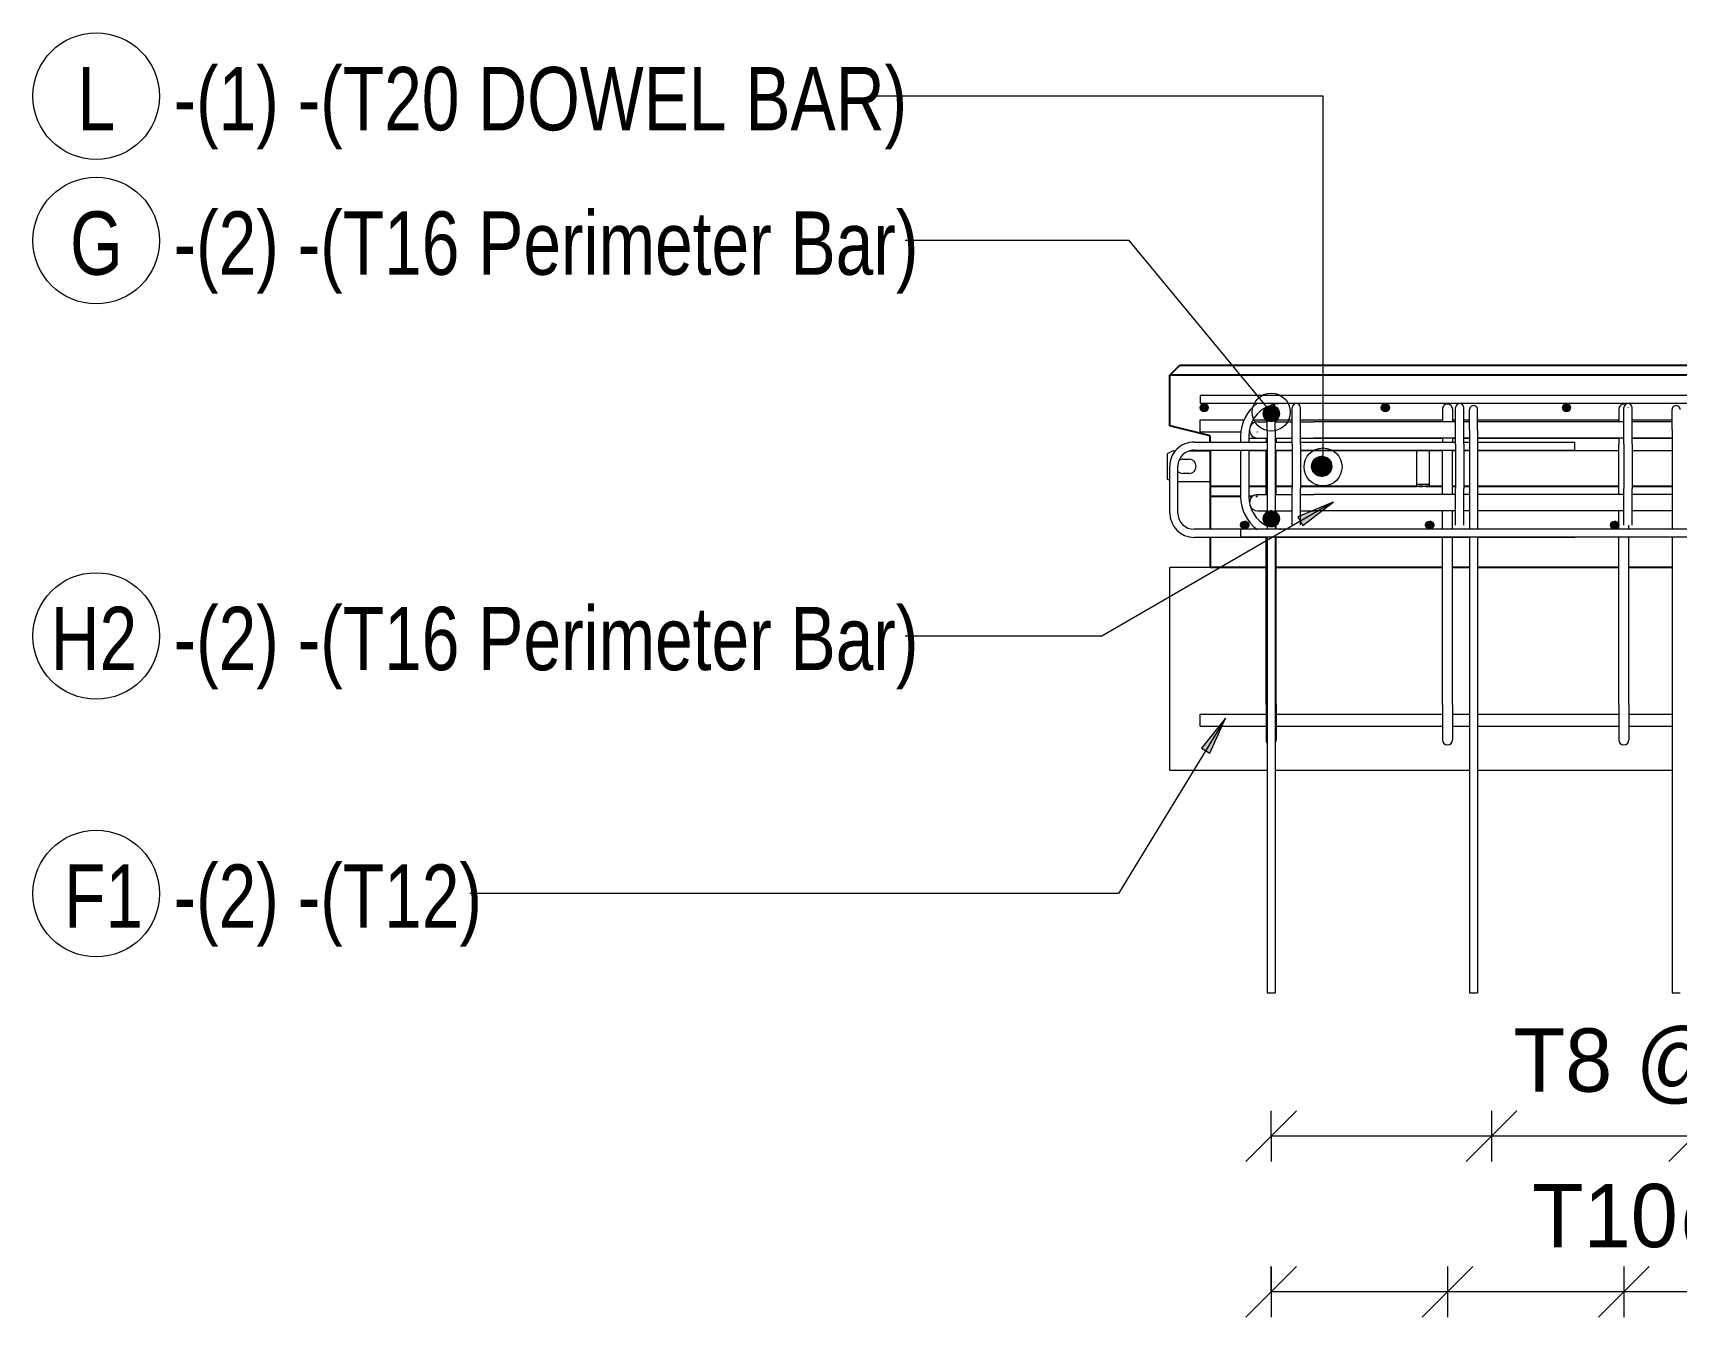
# Model space of a CAD drawing. Header units: millimetres. Extents: x -12508 to 11584, y -2169 to 13538.
# Drawn here: x 1310 to 2932, y 12174 to 13442 of the extents above; entities that cross this region are included whole.
import ezdxf

# ---------------------------------------------------------------- set-up
doc = ezdxf.new("R2010")
doc.units = ezdxf.units.MM
doc.linetypes.add('Dash', pattern=[6.36, 3.18, -3.18])
for name, color, linetype, lineweight in [('A-ANNO-DIMS', 211, 'Continuous', 9), ('A-ANNO-DIMS-25', 211, 'Continuous', 9), ('A-DETL-MBND', 5, 'Continuous', 18), ('A-GENM', 13, 'Continuous', 18), ('A-WALL', 113, 'Continuous', 25), ('A-WALL-HDLN', 110, 'Dash', 25), ('S-BEAM', 12, 'Continuous', 18), ('S-RBAR', 171, 'Continuous', 18), ('S-RBAR-IDEN', 171, 'Continuous', 9)]:
    doc.layers.add(name, color=color, linetype=linetype, lineweight=lineweight)
doc.styles.add('Nirmala UI Semilight_2', font='NirmalaS.ttf', dxfattribs={"width": 0.8, "height": 62.5})
doc.styles.add('Nirmala UI Semilight_3', font='NirmalaS.ttf', dxfattribs={"height": 62.5})
doc.dimstyles.new('Arrow_Filled_-_2_5_NI_UI_3', dxfattribs={"dimscale": 304.8, "dimtxt": 65.460247, "dimasz": 0.164042, "dimexe": 0.082021, "dimexo": 0.0625, "dimgap": 0.082021, "dimtad": 1, "dimdec": 4, "dimzin": 0, "dimdsep": 46, "dimtxsty": 'Nirmala UI Semilight_3', "dimblk1": 'OBLIQUE', "dimblk2": 'OBLIQUE', "dimsah": 1, "dimcen": 0.09, "dimazin": 0, "dimtfac": 1, "dimtdec": 4, "dimtix": 1, "dimtmove": 0, "dimatfit": 3, "dimfxl": 0.082021, "dimfxlon": 1, "dimtvp": 1, "dimtolj": 1, "dimtzin": 0, "dimarcsym": 2})

# ---------------------------------------------------------------- blocks, each defined once
blk = doc.blocks.new('RR spread anchor face based - RR-SA-4_0-180-1726831-Elevation Top 1')
at = {"layer": 'A-GENM'}
for p, q in [((-9641.6, 12996.2), (-9641.6, 13029.4)), ((-9629.6, 13029.4), (-9629.6, 12996.2)), ((-9641.6, 12993.7), (-9641.6, 12996.2)), ((-9641.6, 12996.2), (-9629.6, 12996.2)), ((-9629.6, 12993.7), (-9641.6, 12993.7)), ((-9629.6, 12996.2), (-9629.6, 12993.7))]:
    blk.add_line(p, q, dxfattribs=at)
blk = doc.blocks.new('RR spread anchor face based - RR-SA-2_5-250-2997505-Elevation Top 1')
at = {"layer": 'A-GENM'}
for p, q in [((-9883.1, 13028.7), (-9888.1, 13026.2)), ((-9888.1, 13026.2), (-9888.1, 13001.2)), ((-9880.1, 13028.7), (-9883.1, 13028.7)), ((-9872.6, 13020.7), (-9866.6, 13020.7)), ((-9845.6, 13028.7), (-9866.9, 13028.7)), ((-9888.1, 13001.2), (-9885.6, 12999.9)), ((-9877.6, 12998.7), (-9845.6, 12998.7)), ((-9866.6, 13006.7), (-9872.6, 13006.7))]:
    blk.add_line(p, q, dxfattribs=at)
for centre, start, end in [((-9872.6, 13013.7), 90.0013, 120.0013), ((-9866.6, 13013.7), 270.0013, 90.0013), ((-9872.6, 13013.7), 225.0013, 270.0013)]:
    blk.add_arc(centre, 7, start, end, dxfattribs=at)
blk = doc.blocks.new('M_Rebar Tag_rfa MARK - DOT 1_5-794230-Elevation Top 1')
at = {"layer": 'S-RBAR-IDEN'}
blk.add_circle((-10945.7, 13236.6), 62.5, dxfattribs=at)
blk = doc.blocks.new('M_Rebar Tag_rfa MARK - ARROW-794226-Elevation Top 1')
at = {"layer": 'S-RBAR-IDEN'}
blk.add_circle((-10945.7, 12846.2), 62.5, dxfattribs=at)
blk = doc.blocks.new('DIMBLOCK45-Elevation Top 1')
at = {"layer": 'A-ANNO-DIMS-25'}
for p, q in [((2532.2, 12352.2), (2557.2, 12377.2)), ((2532.2, 12352.2), (2532.2, 12377.2)), ((3532.1, 12352.2), (3557.1, 12377.2)), ((3532.1, 12352.2), (3532.1, 12377.2)), ((2532.2, 12352.2), (2507.2, 12327.2)), ((3532.1, 12352.2), (2532.2, 12352.2)), ((2532.2, 12352.2), (2532.2, 12327.2)), ((3532.1, 12352.2), (3507.1, 12327.2)), ((3532.1, 12352.2), (3532.1, 12327.2))]:
    blk.add_line(p, q, dxfattribs=at)
at = {"layer": 'A-ANNO-DIMS-25', "color": 0, "insert": (2771.5, 12458.7), "char_height": 62.5, "width": 625.562, "attachment_point": 1, "rotation": 0.0007, "line_spacing_factor": 1.142579, "style": 'Nirmala UI Semilight_3'}
blk.add_mtext('T8 @200 mm', dxfattribs=at)
blk = doc.blocks.new('_Oblique')
at = {"color": 0, "linetype": 'ByBlock', "lineweight": -2}
blk.add_line((-0.5, -0.5), (0.5, 0.5), dxfattribs=at)
blk = doc.blocks.new('DIMBLOCK46-Elevation Top 1')
at = {"layer": 'A-ANNO-DIMS-25'}
for p, q in [((2532.2, 12198.6), (2557.2, 12223.6)), ((2532.2, 12198.6), (2532.2, 12223.6)), ((3577.2, 12198.7), (3602.2, 12223.7)), ((3577.2, 12198.7), (3577.2, 12223.7)), ((2532.2, 12198.6), (2507.2, 12173.6)), ((3577.2, 12198.7), (2532.2, 12198.6)), ((2532.2, 12198.6), (2532.2, 12173.6)), ((3577.2, 12198.7), (3552.2, 12173.7)), ((3577.2, 12198.7), (3577.2, 12173.7))]:
    blk.add_line(p, q, dxfattribs=at)
at = {"layer": 'A-ANNO-DIMS-25', "color": 0, "insert": (2789.8, 12305.2), "char_height": 62.5, "width": 635.559, "attachment_point": 1, "rotation": 0.0007, "line_spacing_factor": 1.142579, "style": 'Nirmala UI Semilight_3'}
blk.add_mtext('T10@200 mm', dxfattribs=at)

msp = doc.modelspace()

# ---------------------------------------------------------------- hatches: boundary and pattern name
at = {"layer": 'S-RBAR'}
h = msp.add_hatch(color=256, dxfattribs=at)
edge = h.paths.add_edge_path()
edge.add_arc((2466.13029, 13071.68983), 4, 0, 360)
for points in [[(2464.89426, 13067.88559), (2469.36638, 13069.33873), (2469.36633, 13074.04101), (2464.89418, 13075.49404), (2462.13029, 13071.68979)], [(2528.91356, 13058.48281), (2535.8557, 13058.48289), (2540.18399, 13063.91052), (2538.63914, 13070.67859), (2532.38445, 13073.6906), (2526.12983, 13070.67844), (2524.58514, 13063.91034), (2525.27229, 13063.0487)], [(2643.76454, 13067.88766), (2648.23666, 13069.3408), (2648.23661, 13074.04308), (2643.76446, 13075.49611), (2641.00057, 13071.69186), (2642.91533, 13069.05648)], [(2822.63482, 13067.88973), (2827.10694, 13069.34287), (2827.10689, 13074.04515), (2822.63474, 13075.49818), (2819.87085, 13071.69393)], [(2582.14709, 13003.69117), (2589.21812, 13006.62019), (2592.14697, 13013.69129), (2589.21796, 13020.76232), (2582.14686, 13023.69117), (2575.07582, 13020.76216), (2572.14697, 13013.69106), (2575.07599, 13006.62002)], [(2528.91476, 12954.73268), (2535.8569, 12954.73277), (2540.18519, 12960.1604), (2538.64034, 12966.92847), (2532.38565, 12969.94048), (2526.13104, 12966.92832), (2524.58634, 12960.16022), (2526.84335, 12957.33008)], [(2507.36774, 12951.88608), (2510.13163, 12955.69034), (2507.36765, 12959.49453), (2502.89553, 12958.0414), (2502.89559, 12953.33912), (2505.66554, 12952.43914)], [(2690.03441, 12951.8882), (2692.7983, 12955.69245), (2690.03432, 12959.49665), (2685.5622, 12958.04351), (2685.56226, 12953.34123)], [(2872.70107, 12951.89031), (2875.46496, 12955.69457), (2872.70099, 12959.49876), (2868.22887, 12958.04563), (2868.22892, 12953.34334)]]:
    msp.add_hatch(color=256, dxfattribs=at).paths.add_polyline_path(points)
h = msp.add_hatch(color=256, dxfattribs=at)
edge = h.paths.add_edge_path()
edge.add_arc((2532.38454, 13065.6906), 8, 0, 360)
h = msp.add_hatch(color=256, dxfattribs=at)
edge = h.paths.add_edge_path()
edge.add_arc((2645.00057, 13071.6919), 4, 0, 360)
h = msp.add_hatch(color=256, dxfattribs=at)
edge = h.paths.add_edge_path()
edge.add_arc((2823.87085, 13071.69397), 4, 0, 360)
h = msp.add_hatch(color=256, dxfattribs=at)
edge = h.paths.add_edge_path()
edge.add_arc((2582.14697, 13013.69117), 10, 0, 360)
h = msp.add_hatch(color=256, dxfattribs=at)
edge = h.paths.add_edge_path()
edge.add_arc((2532.38575, 12961.94048), 8, 0, 360)
h = msp.add_hatch(color=256, dxfattribs=at)
edge = h.paths.add_edge_path()
edge.add_arc((2506.13163, 12955.69029), 4, 0, 360)
h = msp.add_hatch(color=256, dxfattribs=at)
edge = h.paths.add_edge_path()
edge.add_arc((2688.7983, 12955.69241), 4, 0, 360)
h = msp.add_hatch(color=256, dxfattribs=at)
edge = h.paths.add_edge_path()
edge.add_arc((2871.46496, 12955.69452), 4, 0, 360)
at = {"layer": 'S-RBAR-IDEN'}
for points in [[(2593.45943, 12978.31612), (2558.52517, 12963.81711), (2563.46815, 12955.2695)], [(2487.09277, 12764.99582), (2463.35782, 12735.54628), (2471.78867, 12730.40669)]]:
    msp.add_hatch(color=256, dxfattribs=at).paths.add_polyline_path(points)

# ---------------------------------------------------------------- linework, layer by layer
at = {"layer": 'A-DETL-MBND'}
for p, q in [((2724.87813, 12327.20009), (2774.87813, 12377.20009)), ((2749.87813, 12377.20009), (2749.87813, 12327.20009)), ((2924.86986, 12327.20472), (2974.86986, 12377.20472)), ((2507.16687, 12173.64997), (2557.16687, 12223.64997)), ((2532.16687, 12223.64997), (2532.16687, 12173.64997)), ((2681.33258, 12173.65198), (2731.33258, 12223.65198)), ((2706.33258, 12223.65198), (2706.33258, 12173.65198)), ((2855.49828, 12173.654), (2905.49828, 12223.654)), ((2880.49828, 12223.654), (2880.49828, 12173.654))]:
    msp.add_line(p, q, dxfattribs=at)
at = {"layer": 'A-WALL'}
for p, q in [((2432.14051, 13103.68143), (2442.1484, 13113.68955)), ((2442.1484, 13113.68955), (3922.14323, 13113.70668)), ((3932.14593, 13103.68794), (2432.14593, 13103.67059)), ((2432.14651, 13053.68944), (2432.14593, 13103.68686)), ((2472.14663, 13043.6899), (2432.14651, 13053.68944)), ((2472.1467, 13037.68958), (2472.14663, 13043.6899)), ((2472.14679, 13029.6865), (2472.14769, 12951.56084)), ((2502.13193, 12993.80992), (2472.1472, 12993.80957)), ((2502.13246, 12983.92711), (2472.14732, 12983.92676)), ((2527.15695, 12993.81021), (2510.13728, 12993.81001)), ((2513.83062, 12983.92724), (2510.13781, 12983.9272)), ((2518.88655, 12983.9273), (2517.02789, 12983.92728)), ((2553.14756, 12993.81051), (2537.15893, 12993.81033)), ((2676.14666, 12993.81193), (2561.14756, 12993.8106)), ((2701.32265, 12993.81222), (2688.14666, 12993.81207)), ((2714.39068, 12993.81238), (2711.32464, 12993.81234)), ((2728.1393, 12993.81254), (2722.39068, 12993.81247)), ((2875.48836, 12993.81424), (2736.1393, 12993.81263)), ((2928.13103, 12993.81485), (2888.63379, 12993.81439)), ((2472.14779, 12943.55775), (2472.14813, 12913.6899)), ((2527.15829, 12913.69054), (2472.14813, 12913.6899)), ((2701.32399, 12913.69255), (2537.16027, 12913.69065)), ((2728.14064, 12913.69286), (2711.32598, 12913.69267)), ((2875.4897, 12913.69457), (2736.14064, 12913.69296)), ((2928.13237, 12913.69518), (2885.49168, 12913.69468))]:
    msp.add_line(p, q, dxfattribs=at)
at = {"layer": 'A-WALL-HDLN'}
msp.add_line((2688.09705, 12993.81207), (2676.19627, 12993.81193), dxfattribs=at)
at = {"layer": 'S-BEAM'}
for p, q in [((2472.14406, 12913.6899), (2432.14813, 12913.68944)), ((2432.15045, 12713.68944), (2432.14813, 12913.68944)), ((2432.15045, 12713.68944), (2528.14714, 12713.69055)), ((2536.14714, 12713.69064), (2728.13888, 12713.69286)), ((2736.13888, 12713.69296), (2928.13061, 12713.69518))]:
    msp.add_line(p, q, dxfattribs=at)
at = {"layer": 'S-RBAR'}
for p, q in [((3902.13015, 13083.70645), (2462.13015, 13083.68979)), ((2462.13015, 13083.68979), (2462.13024, 13075.68979)), ((3902.13024, 13075.70645), (2462.13024, 13075.68979)), ((2464.89418, 13075.49404), (2462.13029, 13071.68979)), ((2462.13029, 13071.68979), (2464.89426, 13067.88559)), ((2469.36633, 13074.04101), (2464.89418, 13075.49404)), ((2464.89426, 13067.88559), (2469.36638, 13069.33873)), ((2469.36638, 13069.33873), (2469.36633, 13074.04101)), ((2526.12983, 13070.67844), (2524.58514, 13063.91034)), ((2524.58514, 13063.91034), (2525.27229, 13063.0487)), ((2525.27229, 13063.0487), (2528.91356, 13058.48281)), ((2532.38445, 13073.6906), (2526.12983, 13070.67844)), ((2527.15209, 13070.10037), (2527.15223, 13057.79982)), ((2528.14656, 13049.69076), (2528.14633, 13069.69055)), ((2538.63914, 13070.67859), (2532.38445, 13073.6906)), ((2535.8557, 13058.48289), (2540.18399, 13063.91052)), ((2536.14656, 13049.69075), (2536.14633, 13069.69064)), ((2537.15209, 13070.10049), (2537.15223, 13057.8)), ((2540.18399, 13063.91052), (2538.63914, 13070.67859)), ((2553.14672, 13035.69122), (2553.1463, 13071.69084)), ((2561.14672, 13035.69112), (2561.1463, 13071.69093)), ((2643.76446, 13075.49611), (2641.00057, 13071.69186)), ((2641.00057, 13071.69186), (2642.91533, 13069.05648)), ((2642.91533, 13069.05648), (2643.76454, 13067.88766)), ((2648.23661, 13074.04308), (2643.76446, 13075.49611)), ((2643.76454, 13067.88766), (2648.23666, 13069.3408)), ((2648.23666, 13069.3408), (2648.23661, 13074.04308)), ((2701.3178, 13070.10239), (2701.31794, 13057.80197)), ((2711.3178, 13070.10251), (2711.31794, 13057.80209)), ((2714.38983, 13035.69308), (2714.38942, 13071.6927)), ((2722.38983, 13035.69299), (2722.38942, 13071.6928)), ((2728.13829, 13049.69307), (2728.13806, 13069.69286)), ((2736.13829, 13049.69306), (2736.13806, 13069.69296)), ((2822.63474, 13075.49818), (2819.87085, 13071.69393)), ((2819.87085, 13071.69393), (2822.63482, 13067.88973)), ((2827.10689, 13074.04515), (2822.63474, 13075.49818)), ((2822.63482, 13067.88973), (2827.10694, 13069.34287)), ((2827.10694, 13069.34287), (2827.10689, 13074.04515)), ((2875.4835, 13070.10441), (2875.48364, 13057.80398)), ((2880.63294, 13035.69501), (2880.63253, 13071.69463)), ((2888.63294, 13035.69491), (2888.63253, 13071.69472)), ((2928.13003, 13049.69539), (2928.1298, 13069.69518)), ((2462.14644, 13059.68979), (2505.6613, 13059.69029)), ((2462.14658, 13047.68979), (2462.14644, 13059.68979)), ((2462.14658, 13047.68979), (2502.65354, 13047.69025)), ((2510.65545, 13047.69035), (2511.13814, 13047.69035)), ((2514.41599, 13059.69039), (2527.15215, 13059.69054)), ((2518.08492, 13047.69043), (2518.88126, 13047.69044)), ((2518.88417, 13057.64013), (2528.12951, 13057.64024)), ((2528.14656, 13049.69055), (2528.14769, 12951.6907)), ((2528.91356, 13058.48281), (2535.8557, 13058.48289)), ((2536.07214, 13057.64033), (2553.14431, 13057.64053)), ((2536.14656, 13049.69064), (2536.14769, 12951.69079)), ((2537.15215, 13059.69065), (2553.14276, 13059.69084)), ((2561.0938, 13057.64062), (2574.38301, 13057.64077)), ((2561.14275, 13059.69093), (2701.31785, 13059.69255)), ((2714.38949, 13057.64239), (2574.38417, 13057.64077)), ((2711.31785, 13059.69267), (2714.38587, 13059.6927)), ((2722.38587, 13059.6928), (2728.13442, 13059.69286)), ((2728.13805, 13057.64255), (2722.38949, 13057.64249)), ((2728.13829, 13049.69286), (2728.13943, 12951.69301)), ((2736.13442, 13059.69296), (2875.48356, 13059.69457)), ((2880.6326, 13057.64432), (2736.13805, 13057.64265)), ((2736.13829, 13049.69296), (2736.13943, 12951.6931)), ((2888.62898, 13059.69472), (2928.12616, 13059.69518)), ((2928.12978, 13057.64487), (2888.6326, 13057.64441)), ((2928.13003, 13049.69518), (2928.13116, 12951.69533)), ((2456.1467, 13037.68972), (2528.14643, 13037.69055)), ((2456.14679, 13029.68972), (2528.14652, 13029.69055)), ((2502.13071, 13043.6902), (2502.13078, 13037.69026)), ((2502.13087, 13029.69026), (2502.1314, 12983.6902)), ((2510.13055, 13041.40613), (2527.15023, 13041.40633)), ((2510.13071, 13043.69029), (2510.13078, 13037.69035)), ((2510.13087, 13029.69035), (2510.1314, 12983.69029)), ((2518.88436, 13041.64013), (2528.12962, 13041.64024)), ((2527.15242, 13041.67799), (2527.15247, 13037.7198)), ((2527.15307, 12985.8118), (2527.15256, 13029.69119)), ((2536.07234, 13041.64033), (2553.14503, 13041.64053)), ((2536.14643, 13037.69064), (2553.14643, 13037.69084)), ((2536.14652, 13029.69064), (2553.14652, 13029.69084)), ((2537.15232, 13041.40645), (2553.14084, 13041.40663)), ((2537.15242, 13041.67817), (2537.15247, 13037.71991)), ((2537.15307, 12985.81198), (2537.15256, 13029.69131)), ((2553.14672, 13035.69084), (2553.14723, 12991.69084)), ((2561.09391, 13041.64062), (2574.38378, 13041.64077)), ((2561.14084, 13041.40672), (2701.31593, 13041.40835)), ((2561.14643, 13037.69093), (2714.38954, 13037.6927)), ((2561.14652, 13029.69093), (2714.38963, 13029.6927)), ((2561.14672, 13035.69093), (2561.14723, 12991.69093)), ((2714.3896, 13041.64239), (2574.38436, 13041.64077)), ((2701.31813, 13041.68014), (2701.31817, 13037.72181)), ((2701.31877, 12985.81396), (2701.31826, 13029.69321)), ((2711.31802, 13041.40846), (2714.38395, 13041.4085)), ((2711.31813, 13041.68026), (2711.31817, 13037.72193)), ((2711.31877, 12985.81407), (2711.31826, 13029.69332)), ((2714.38983, 13035.6927), (2714.39034, 12991.6927)), ((2722.38395, 13041.40859), (2728.13257, 13041.40866)), ((2722.38954, 13037.6928), (2728.13816, 13037.69286)), ((2728.13821, 13041.64255), (2722.3896, 13041.64249)), ((2722.38963, 13029.6928), (2728.13825, 13029.69286)), ((2722.38983, 13035.6928), (2722.39034, 12991.6928)), ((2736.13257, 13041.40875), (2875.48164, 13041.41036)), ((2736.13816, 13037.69296), (2832.1467, 13037.69407)), ((2880.63271, 13041.64432), (2736.13821, 13041.64265)), ((2736.13825, 13029.69296), (2832.14679, 13029.69407)), ((2832.14679, 13029.69407), (2832.1467, 13037.69407)), ((2875.48383, 13041.68216), (2875.48391, 13035.10459)), ((2875.48448, 12985.81597), (2875.48391, 13035.10441)), ((2880.63294, 13035.69463), (2880.63345, 12991.69463)), ((2888.62706, 13041.41051), (2928.1243, 13041.41097)), ((2928.12995, 13041.64487), (2888.63271, 13041.64441)), ((2888.63294, 13035.69472), (2888.63345, 12991.69472)), ((2432.14751, 12967.5609), (2432.14697, 13013.68944)), ((2440.14751, 12967.56099), (2440.14697, 13013.68953)), ((2510.13069, 13029.40613), (2527.15036, 13029.40633)), ((2537.15237, 13029.40645), (2553.14097, 13029.40663)), ((2561.14097, 13029.40672), (2701.31606, 13029.40835)), ((2575.07582, 13020.76216), (2572.14697, 13013.69106)), ((2572.14697, 13013.69106), (2575.07599, 13006.62002)), ((2582.14686, 13023.69117), (2575.07582, 13020.76216)), ((2589.21796, 13020.76232), (2582.14686, 13023.69117)), ((2592.14697, 13013.69129), (2589.21796, 13020.76232)), ((2589.21812, 13006.62019), (2592.14697, 13013.69129)), ((2711.31808, 13029.40846), (2714.38408, 13029.4085)), ((2722.38408, 13029.40859), (2728.13271, 13029.40866)), ((2736.13271, 13029.40875), (2875.48177, 13029.41036)), ((2888.6272, 13029.41051), (2928.12444, 13029.41097)), ((2575.07599, 13006.62002), (2582.14709, 13003.69117)), ((2582.14709, 13003.69117), (2589.21812, 13006.62019)), ((2518.88501, 12985.81011), (2528.13032, 12985.81022)), ((2536.07296, 12985.81031), (2553.14514, 12985.81051)), ((2553.14765, 12955.69084), (2553.14723, 12991.69103)), ((2561.09456, 12985.8106), (2574.38385, 12985.81076)), ((2561.14765, 12955.69093), (2561.14723, 12991.69112)), ((2714.39025, 12985.81238), (2574.38501, 12985.81076)), ((2714.39076, 12955.6927), (2714.39034, 12991.69289)), ((2728.13886, 12985.81254), (2722.39025, 12985.81247)), ((2722.39076, 12955.6928), (2722.39034, 12991.69299)), ((2880.63336, 12985.8143), (2736.13886, 12985.81263)), ((2880.63387, 12955.69463), (2880.63345, 12991.69482)), ((2928.13059, 12985.81485), (2888.63336, 12985.81439)), ((2888.63387, 12955.69472), (2888.63345, 12991.69491)), ((2518.88519, 12969.81011), (2528.13045, 12969.81022)), ((2526.13104, 12966.92832), (2524.58634, 12960.16022)), ((2532.38565, 12969.94048), (2526.13104, 12966.92832)), ((2527.15342, 12955.55477), (2527.15325, 12969.8118)), ((2538.64034, 12966.92847), (2532.38565, 12969.94048)), ((2536.07317, 12969.81031), (2553.14586, 12969.81051)), ((2537.15345, 12952.34725), (2537.15325, 12969.81198)), ((2540.18519, 12960.1604), (2538.64034, 12966.92847)), ((2561.09481, 12969.8106), (2574.38461, 12969.81076)), ((2714.3905, 12969.81238), (2574.38519, 12969.81076)), ((2701.31917, 12951.69452), (2701.31896, 12969.81396)), ((2711.31917, 12951.69464), (2711.31896, 12969.81407)), ((2728.13904, 12969.81254), (2722.3905, 12969.81247)), ((2880.63362, 12969.8143), (2736.13904, 12969.81263)), ((2875.48487, 12951.69653), (2875.48466, 12969.81597)), ((2928.13078, 12969.81485), (2888.63362, 12969.81439)), ((2502.13111, 12951.56171), (2456.14769, 12951.56118)), ((3602.13168, 12951.70298), (2502.13168, 12951.69025)), ((2502.13168, 12951.69025), (2502.13177, 12943.69025)), ((2507.36765, 12959.49453), (2502.89553, 12958.0414)), ((2502.89553, 12958.0414), (2502.89559, 12953.33912)), ((2502.89559, 12953.33912), (2505.66554, 12952.43914)), ((2505.66554, 12952.43914), (2507.36774, 12951.88608)), ((2510.13163, 12955.69034), (2507.36765, 12959.49453)), ((2507.36774, 12951.88608), (2510.13163, 12955.69034)), ((2524.58634, 12960.16022), (2526.84335, 12957.33008)), ((2526.84335, 12957.33008), (2528.91476, 12954.73268)), ((2528.91476, 12954.73268), (2535.8569, 12954.73277)), ((2535.8569, 12954.73277), (2540.18519, 12960.1604)), ((2690.03432, 12959.49665), (2685.5622, 12958.04351)), ((2685.5622, 12958.04351), (2685.56226, 12953.34123)), ((2685.56226, 12953.34123), (2690.03441, 12951.8882)), ((2692.7983, 12955.69245), (2690.03432, 12959.49665)), ((2690.03441, 12951.8882), (2692.7983, 12955.69245)), ((2872.70099, 12959.49876), (2868.22887, 12958.04563)), ((2868.22887, 12958.04563), (2868.22892, 12953.34334)), ((2868.22892, 12953.34334), (2872.70107, 12951.89031)), ((2875.46496, 12955.69457), (2872.70099, 12959.49876)), ((2872.70107, 12951.89031), (2875.46496, 12955.69457)), ((2885.48487, 12951.69665), (2885.48483, 12955.69631)), ((2528.14751, 12943.56201), (2456.14779, 12943.56118)), ((3602.13177, 12943.70298), (2502.13177, 12943.69025)), ((2527.15546, 12778.69054), (2527.15356, 12943.56265)), ((2528.14778, 12943.6907), (2528.15299, 12493.69055)), ((2728.13925, 12943.56433), (2536.14751, 12943.56211)), ((2536.14778, 12943.69079), (2536.15299, 12493.69064)), ((2537.15546, 12778.69065), (2537.15356, 12943.56277)), ((2701.32117, 12778.69255), (2701.31926, 12943.56467)), ((2711.32117, 12778.69267), (2711.31926, 12943.56479)), ((2728.13952, 12943.69301), (2728.14473, 12493.69286)), ((2832.14779, 12943.56553), (2736.13925, 12943.56442)), ((2736.13952, 12943.6931), (2736.14473, 12493.69296)), ((2875.48687, 12778.69457), (2875.48496, 12943.695)), ((2885.48687, 12778.69468), (2885.48496, 12943.69512)), ((2928.13125, 12943.69533), (2928.13646, 12493.69518)), ((2527.15546, 12778.69072), (2527.15587, 12743.69054)), ((2537.15546, 12778.69084), (2537.15587, 12743.69065)), ((2701.32117, 12778.69274), (2701.32157, 12743.69255)), ((2711.32117, 12778.69285), (2711.32157, 12743.69267)), ((2875.48687, 12778.69475), (2875.48728, 12743.69457)), ((2885.48687, 12778.69487), (2885.48728, 12743.69468)), ((2462.14981, 12769.08186), (2527.15542, 12769.08261)), ((2462.14994, 12757.08186), (2462.14981, 12769.08186)), ((2462.14994, 12757.08186), (2527.15562, 12757.08261)), ((2537.15542, 12769.08273), (2701.32112, 12769.08463)), ((2537.15562, 12757.08273), (2701.32133, 12757.08463)), ((2711.32112, 12769.08474), (2728.13775, 12769.08494)), ((2711.32133, 12757.08474), (2728.13789, 12757.08494)), ((2736.13775, 12769.08503), (2875.48683, 12769.08664)), ((2736.13789, 12757.08503), (2875.48703, 12757.08664)), ((2885.48683, 12769.08676), (2928.12949, 12769.08725)), ((2885.48703, 12757.08676), (2928.12963, 12757.08725)), ((2528.15299, 12493.69055), (2536.15299, 12493.69064)), ((2728.14473, 12493.69286), (2736.14473, 12493.69296)), ((2928.13646, 12493.69518), (2936.13646, 12493.69527))]:
    msp.add_line(p, q, dxfattribs=at)
for centre, radius in [((2466.13029, 13071.68983), 4), ((2532.38454, 13065.6906), 8), ((2645.00057, 13071.6919), 4), ((2823.87085, 13071.69397), 4), ((2582.14697, 13013.69117), 10), ((2532.38575, 12961.94048), 8), ((2506.13163, 12955.69029), 4), ((2688.7983, 12955.69241), 4), ((2871.46496, 12955.69452), 4)]:
    msp.add_circle(centre, radius, dxfattribs=at)
for centre, radius, start, end in [((2542.13071, 13043.69066), 40, 126.23228691, 180.00066301), ((2542.13071, 13043.69066), 32, 112.48745461, 180.00066301), ((2532.15209, 13070.10043), 5, 157.45236377, 180.00066301), ((2532.14633, 13069.6906), 4, 0.00066301, 180.00066301), ((2542.13071, 13043.69066), 32, 90.00066301, 109.71561572), ((2532.15209, 13070.10043), 5, 0.00066301, 66.27927869), ((2557.1463, 13071.69088), 4, 90.00091648, 180.00066301), ((2557.1463, 13071.69088), 4, 0.00066301, 90.00040953), ((2706.3178, 13070.10245), 5, 0.00066301, 180.00066301), ((2718.38942, 13071.69275), 4, 90.00091648, 180.00066301), ((2718.38942, 13071.69275), 4, 0.00066301, 90.00040953), ((2732.13806, 13069.69291), 4, 0.00066301, 180.00066301), ((2880.4835, 13070.10446), 5, 69.50435412, 180.00066301), ((2884.63253, 13071.69467), 4, 90.00091648, 180.00066301), ((2884.63253, 13071.69467), 4, 0.00066301, 90.00040953), ((2880.4835, 13070.10446), 5, 18.70594226, 24.66280664), ((2932.1298, 13069.69522), 4, 0.00066301, 180.00066301), ((2518.88427, 13049.64013), 8, 180.80325717, 270.00066301), ((2518.88427, 13049.64013), 8, 90.00066301, 150.00066301), ((2456.14697, 13013.68972), 24, 90.00066301, 180.00066301), ((2456.14697, 13013.68972), 16, 90.00066301, 180.00066301), ((2542.1314, 12983.69066), 40, 180.00066301, 233.76785966), ((2542.1314, 12983.69066), 32, 180.00066301, 243.91817461), ((2518.8851, 12977.81011), 8, 90.00066301, 179.44795849), ((2456.14751, 12967.56118), 24, 180.00066301, 270.00066301), ((2456.14751, 12967.56118), 16, 180.00066301, 270.00066301), ((2518.8851, 12977.81011), 8, 195.55336752, 270.00066301), ((2542.1314, 12983.69066), 32, 259.16231527, 269.99598698), ((2532.15587, 12743.6906), 5, 180.00066301, 216.02493301), ((2532.15587, 12743.6906), 5, 323.56093049, 0.00066301), ((2706.32157, 12743.69261), 5, 180.00066301, 0.00066301), ((2880.48728, 12743.69463), 5, 180.00066301, 0.00066301)]:
    msp.add_arc(centre, radius, start, end, dxfattribs=at)
at = {"layer": 'S-RBAR-IDEN'}
for p, q in [((2583.48663, 13379.19322), (2139.01922, 13379.19322)), ((2583.48663, 13013.10863), (2583.48663, 13379.19322)), ((2392.12256, 13236.56709), (2170.81353, 13236.56709)), ((2532.34226, 13067.19693), (2392.12256, 13236.56709)), ((2593.45943, 12978.31612), (2364.95241, 12846.17335)), ((2593.45943, 12978.31612), (2558.52517, 12963.81711)), ((2563.46815, 12955.2695), (2593.45943, 12978.31612)), ((2558.52517, 12963.81711), (2563.46815, 12955.2695)), ((2364.95241, 12846.17335), (2170.83527, 12846.17335)), ((2487.09277, 12764.99582), (2381.49885, 12591.78218)), ((2487.09277, 12764.99582), (2463.35782, 12735.54628)), ((2471.78867, 12730.40669), (2487.09277, 12764.99582)), ((2463.35782, 12735.54628), (2471.78867, 12730.40669)), ((2381.49885, 12591.78218), (1740.84066, 12591.78218))]:
    msp.add_line(p, q, dxfattribs=at)
for centre in [(2532.34226, 13067.19693), (2583.48663, 13013.10863)]:
    msp.add_circle(centre, 18.75, dxfattribs=at)

# ---------------------------------------------------------------- block references
at = {"layer": 'A-GENM'}
for name in ['RR spread anchor face based - RR-SA-2_5-250-2997505-Elevation Top 1', 'RR spread anchor face based - RR-SA-4_0-180-1726831-Elevation Top 1']:
    msp.add_blockref(name, (12317.72807, 0), dxfattribs=at)
at = {"layer": 'S-RBAR-IDEN'}
for name, p in [('M_Rebar Tag_rfa MARK - DOT 1_5-794230-Elevation Top 1', (12317.72807, 142.62899)), ('M_Rebar Tag_rfa MARK - DOT 1_5-794230-Elevation Top 1', (12317.72807, 0)), ('M_Rebar Tag_rfa MARK - ARROW-794226-Elevation Top 1', (12317.72807, 0)), ('M_Rebar Tag_rfa MARK - ARROW-794226-Elevation Top 1', (12317.72807, -254.38845))]:
    msp.add_blockref(name, p, dxfattribs=at)

# ---------------------------------------------------------------- texts
at = {"layer": 'S-RBAR-IDEN', "char_height": 62.5, "attachment_point": 1, "style": 'Nirmala UI Semilight_2'}
for s, insert, width in [('L', (1353.5564, 13407.99441), 40.084375), ('-(1) -(T20 DOWEL BAR)', (1448.41922, 13407.99441), 835.358375), ('G', (1346.25071, 13265.36828), 57.7215), ('-(2) -(T16 Perimeter Bar)', (1448.41353, 13265.36828), 873.839375), ('H2', (1327.07245, 12874.97453), 104.219375), ('-(2) -(T16 Perimeter Bar)', (1448.43527, 12874.97453), 873.839375), ('F1', (1340.27784, 12620.58337), 72.151875), ('-(2) -(T12)', (1448.44066, 12620.58337), 352.7425)]:
    msp.add_mtext(s, dxfattribs=dict(at, insert=insert, width=width))

# ---------------------------------------------------------------- dimensions: what is measured, and where the dimension line sits
at = {"layer": 'A-ANNO-DIMS'}
for base, p1, p2, text, override, picture, middle in [((2532.15571, 12352.16353), (3532.1141, 12377.1751), (2532.15542, 12377.16353), 'T8 @200 mm', {"dimpost": '<>', "dimfxl": 999.958673}, 'DIMBLOCK45-Elevation Top 1', (3032.13434, 12413.03926)), ((2532.16687, 12198.64997), (3577.16081, 12223.66206), (2532.16658, 12223.64997), 'T10@200 mm', {"dimpost": '<>', "dimfxl": 1044.99423}, 'DIMBLOCK46-Elevation Top 1', (3054.66328, 12259.7003))]:
    dim = msp.add_linear_dim(base=base, p1=p1, p2=p2, angle=0.00066301, text=text, dimstyle='Arrow_Filled_-_2_5_NI_UI_3', override=override, dxfattribs=at)
    dim.commit()
    dim.dimension.update_dxf_attribs({"geometry": picture, "text_midpoint": middle})

doc.saveas('drawing.dxf')
